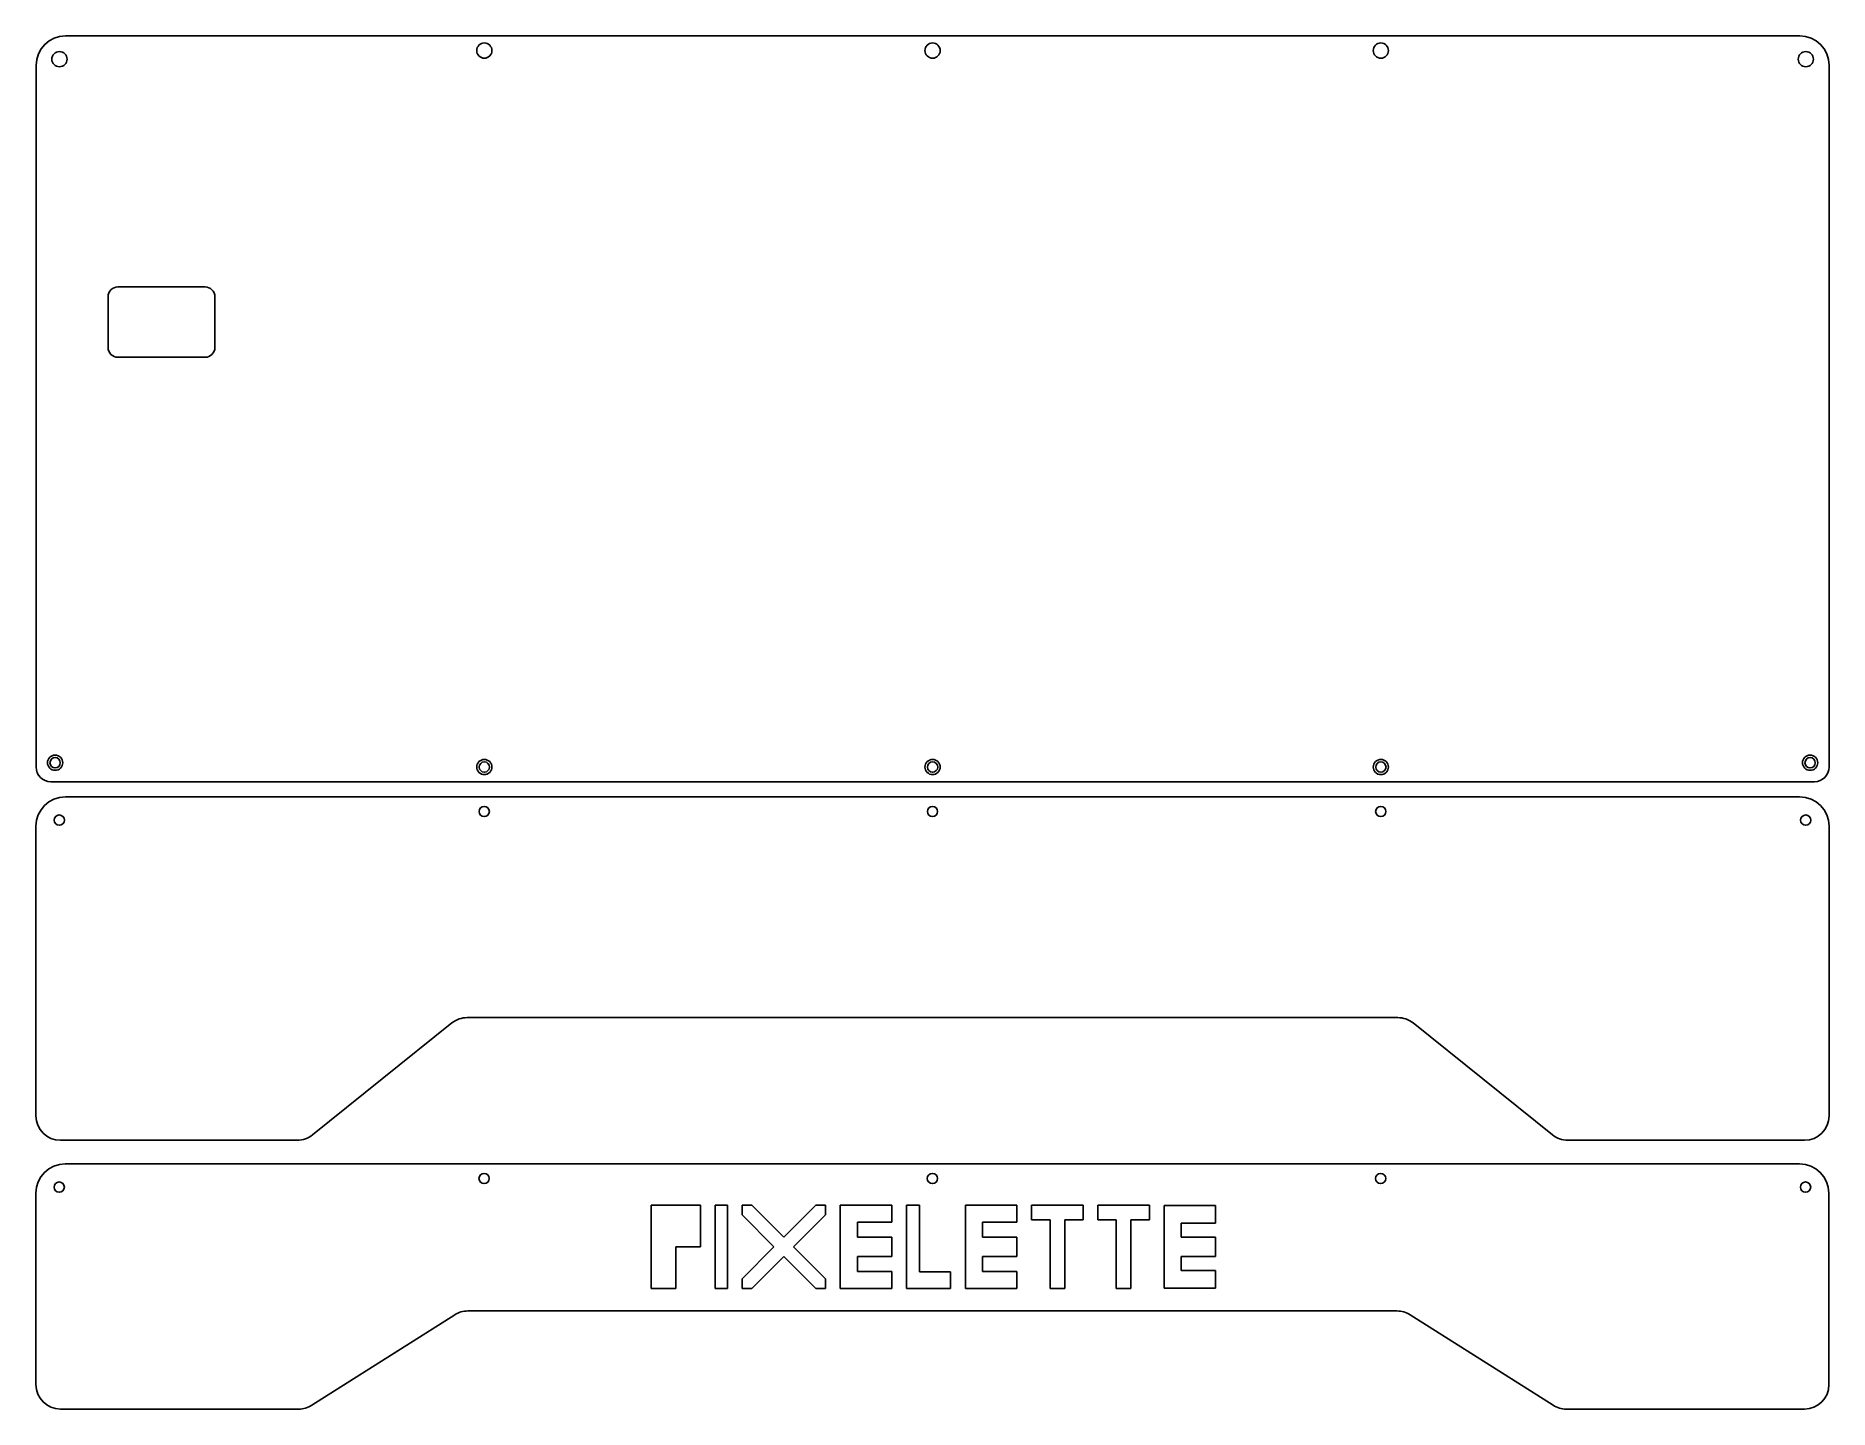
# Model space of a CAD drawing. Header units: millimetres. Extents: x 1 to 366, y 16 to 296.
import ezdxf

# ---------------------------------------------------------------- set-up
doc = ezdxf.new("R2010")
doc.units = ezdxf.units.MM
for name, color, linetype in [('View006', 7, 'CONTINUOUS'), ('View007', 7, 'CONTINUOUS'), ('View008', 7, 'CONTINUOUS')]:
    doc.layers.add(name, color=color, linetype=linetype)

msp = doc.modelspace()

# ---------------------------------------------------------------- linework, layer by layer
at = {"layer": 'View006'}
for p, q in [((360.251, 296.174), (6.82581, 296.174)), ((0.82581, 290.174), (0.82581, 147.174)), ((366.251, 147.174), (366.251, 290.174)), ((35.2649, 245.007), (17.4867, 245.007)), ((15.4867, 243.007), (15.4867, 232.669)), ((37.2649, 232.669), (37.2649, 243.007)), ((17.4867, 230.669), (35.2649, 230.669)), ((3.82581, 144.174), (363.251, 144.174))]:
    msp.add_line(p, q, dxfattribs=at)
for centre, radius in [((5.58322, 291.417), 1.55), ((92.1821, 293.174), 1.55), ((183.538, 293.174), 1.55), ((274.895, 293.174), 1.55), ((361.493, 291.417), 1.55), ((4.70454, 148.053), 1.55), ((4.70454, 148.053), 1.05), ((92.1821, 147.174), 1.55), ((92.1821, 147.174), 1.05), ((183.538, 147.174), 1.55), ((183.538, 147.174), 1.05), ((274.895, 147.174), 1.55), ((274.895, 147.174), 1.05), ((362.372, 148.053), 1.55), ((362.372, 148.053), 1.05)]:
    msp.add_circle(centre, radius, dxfattribs=at)
for centre, radius, start, end in [((6.82581, 290.174), 6, 90, 180), ((360.251, 290.174), 6, 0, 90), ((17.4867, 243.007), 2, 90, 180), ((35.2649, 243.007), 2, 0, 90), ((17.4867, 232.669), 2, 180, -90), ((35.2649, 232.669), 2, -90, 0), ((3.82581, 147.174), 3, 180, -90), ((363.251, 147.174), 3, -90, 0)]:
    msp.add_arc(centre, radius, start, end, dxfattribs=at)
at = {"layer": 'View007'}
for p, q in [((360.23, 141.11), (6.80547, 141.11)), ((0.80547, 135.11), (0.80547, 76.11)), ((366.23, 76.11), (366.23, 135.11)), ((88.6923, 96.11), (278.344, 96.11)), ((57.1771, 72.2117), (85.5613, 95.0084)), ((281.475, 95.0084), (309.859, 72.2117)), ((5.80547, 71.11), (54.0462, 71.11)), ((312.99, 71.11), (361.23, 71.11))]:
    msp.add_line(p, q, dxfattribs=at)
for centre in [(92.1617, 138.11), (183.518, 138.11), (274.874, 138.11), (5.56285, 136.353), (361.473, 136.353)]:
    msp.add_circle(centre, 1.05, dxfattribs=at)
for centre, radius, start, end in [((6.80547, 135.11), 6, 90, 180), ((360.23, 135.11), 6, 0, 90), ((88.6923, 91.11), 5, 90, 128.77), ((278.344, 91.11), 5, 51.2304, 90), ((5.80547, 76.11), 5, 180, -90), ((361.23, 76.11), 5, -90, 0), ((54.0462, 76.11), 5, -90, -51.2304), ((312.99, 76.11), 5, -128.77, -90)]:
    msp.add_arc(centre, radius, start, end, dxfattribs=at)
at = {"layer": 'View008'}
for p, q in [((6.7837, 66.319), (360.209, 66.319)), ((0.7837, 21.319), (0.7837, 60.319)), ((366.209, 60.319), (366.209, 21.319)), ((126.214, 40.8966), (126.214, 57.8966)), ((126.214, 57.8966), (136.214, 57.8966)), ((136.214, 57.8966), (136.214, 49.384)), ((139.214, 40.8966), (139.214, 57.8966)), ((139.214, 57.8966), (141.714, 57.8966)), ((141.714, 57.8966), (141.714, 40.8966)), ((144.714, 57.8966), (146.714, 57.8966)), ((144.714, 55.8966), (144.714, 57.8966)), ((144.714, 55.8966), (151.214, 49.3966)), ((153.214, 51.3966), (146.714, 57.8966)), ((159.714, 57.8966), (153.214, 51.3966)), ((155.214, 49.3966), (161.714, 55.8966)), ((159.714, 57.8966), (161.714, 57.8966)), ((161.714, 57.8966), (161.714, 55.8966)), ((164.714, 40.8966), (164.714, 57.8966)), ((164.714, 57.8966), (175.214, 57.8966)), ((175.214, 57.8966), (175.214, 54.3966)), ((178.214, 40.8966), (178.214, 57.8966)), ((178.214, 57.8966), (180.895, 57.8966)), ((180.895, 44.2667), (180.895, 57.8966)), ((190.214, 40.8966), (190.214, 57.8966)), ((190.214, 57.8966), (200.714, 57.8966)), ((200.714, 57.8966), (200.714, 54.3966)), ((203.714, 54.8966), (203.714, 57.8966)), ((203.714, 57.8966), (214.214, 57.8966)), ((203.714, 54.8966), (207.464, 54.8966)), ((207.464, 54.8966), (207.464, 40.8966)), ((214.214, 54.8966), (210.464, 54.8966)), ((210.464, 54.8966), (210.464, 40.8966)), ((214.214, 57.8966), (214.214, 54.8966)), ((217.214, 54.8966), (217.214, 57.8966)), ((217.214, 57.8966), (227.714, 57.8966)), ((217.214, 54.8966), (220.964, 54.8966)), ((220.964, 54.8966), (220.964, 40.8966)), ((227.714, 54.8966), (223.964, 54.8966)), ((223.964, 54.8966), (223.964, 40.8966)), ((227.714, 57.8966), (227.714, 54.8966)), ((230.714, 40.988), (230.714, 57.8053)), ((230.714, 57.8053), (241.214, 57.8053)), ((241.214, 57.8053), (241.214, 54.2366)), ((168.214, 54.3966), (175.214, 54.3966)), ((168.214, 51.3966), (168.214, 54.3966)), ((175.214, 51.3966), (168.214, 51.3966)), ((175.214, 51.3966), (175.214, 47.3966)), ((193.714, 54.3966), (200.714, 54.3966)), ((193.714, 51.3966), (193.714, 54.3966)), ((200.714, 51.3966), (193.714, 51.3966)), ((200.714, 51.3966), (200.714, 47.3966)), ((234.214, 54.2366), (241.214, 54.2366)), ((234.214, 51.3966), (234.214, 54.2366)), ((241.214, 51.3966), (234.214, 51.3966)), ((241.214, 51.3966), (241.214, 47.3966)), ((131.176, 49.384), (136.214, 49.384)), ((131.176, 40.8966), (131.176, 49.384)), ((151.214, 49.3966), (144.714, 42.8966)), ((161.714, 42.8966), (155.214, 49.3966)), ((146.714, 40.8966), (153.214, 47.3966)), ((153.214, 47.3966), (159.714, 40.8966)), ((168.214, 47.3966), (175.214, 47.3966)), ((168.214, 44.3966), (168.214, 47.3966)), ((175.214, 44.3966), (168.214, 44.3966)), ((175.214, 44.3966), (175.214, 40.8966)), ((187.214, 44.2667), (180.895, 44.2667)), ((187.214, 44.2667), (187.214, 40.8966)), ((193.714, 47.3966), (200.714, 47.3966)), ((193.714, 44.3966), (193.714, 47.3966)), ((200.714, 44.3966), (193.714, 44.3966)), ((200.714, 44.3966), (200.714, 40.8966)), ((234.214, 47.3966), (241.214, 47.3966)), ((234.214, 44.5567), (234.214, 47.3966)), ((241.214, 44.5567), (234.214, 44.5567)), ((241.214, 44.5567), (241.214, 40.988)), ((131.176, 40.8966), (126.214, 40.8966)), ((141.714, 40.8966), (139.214, 40.8966)), ((144.714, 40.8966), (144.714, 42.8966)), ((146.714, 40.8966), (144.714, 40.8966)), ((161.714, 40.8966), (159.714, 40.8966)), ((161.714, 42.8966), (161.714, 40.8966)), ((175.214, 40.8966), (164.714, 40.8966)), ((187.214, 40.8966), (178.214, 40.8966)), ((200.714, 40.8966), (190.214, 40.8966)), ((210.464, 40.8966), (207.464, 40.8966)), ((223.964, 40.8966), (220.964, 40.8966)), ((241.214, 40.988), (230.714, 40.988)), ((86.1353, 35.543), (57.0089, 17.095)), ((278.182, 36.319), (88.8107, 36.319)), ((309.984, 17.095), (280.857, 35.543)), ((54.3335, 16.319), (5.7837, 16.319)), ((361.209, 16.319), (312.659, 16.319))]:
    msp.add_line(p, q, dxfattribs=at)
for centre in [(5.541, 61.5619), (92.14, 63.319), (183.496, 63.319), (274.852, 63.319), (361.451, 61.5619)]:
    msp.add_circle(centre, 1.05, dxfattribs=at)
for centre, radius, start, end in [((6.7837, 60.319), 6, 90, 180), ((360.209, 60.319), 6, 0, 90), ((88.8107, 31.319), 5, 90, 122.349), ((278.182, 31.319), 5, 57.6507, 90), ((5.7837, 21.319), 5, 180, -90), ((361.209, 21.319), 5, -90, 0), ((54.3335, 21.319), 5, -90, -57.6507), ((312.659, 21.319), 5, -122.349, -90)]:
    msp.add_arc(centre, radius, start, end, dxfattribs=at)

doc.saveas('drawing.dxf')
